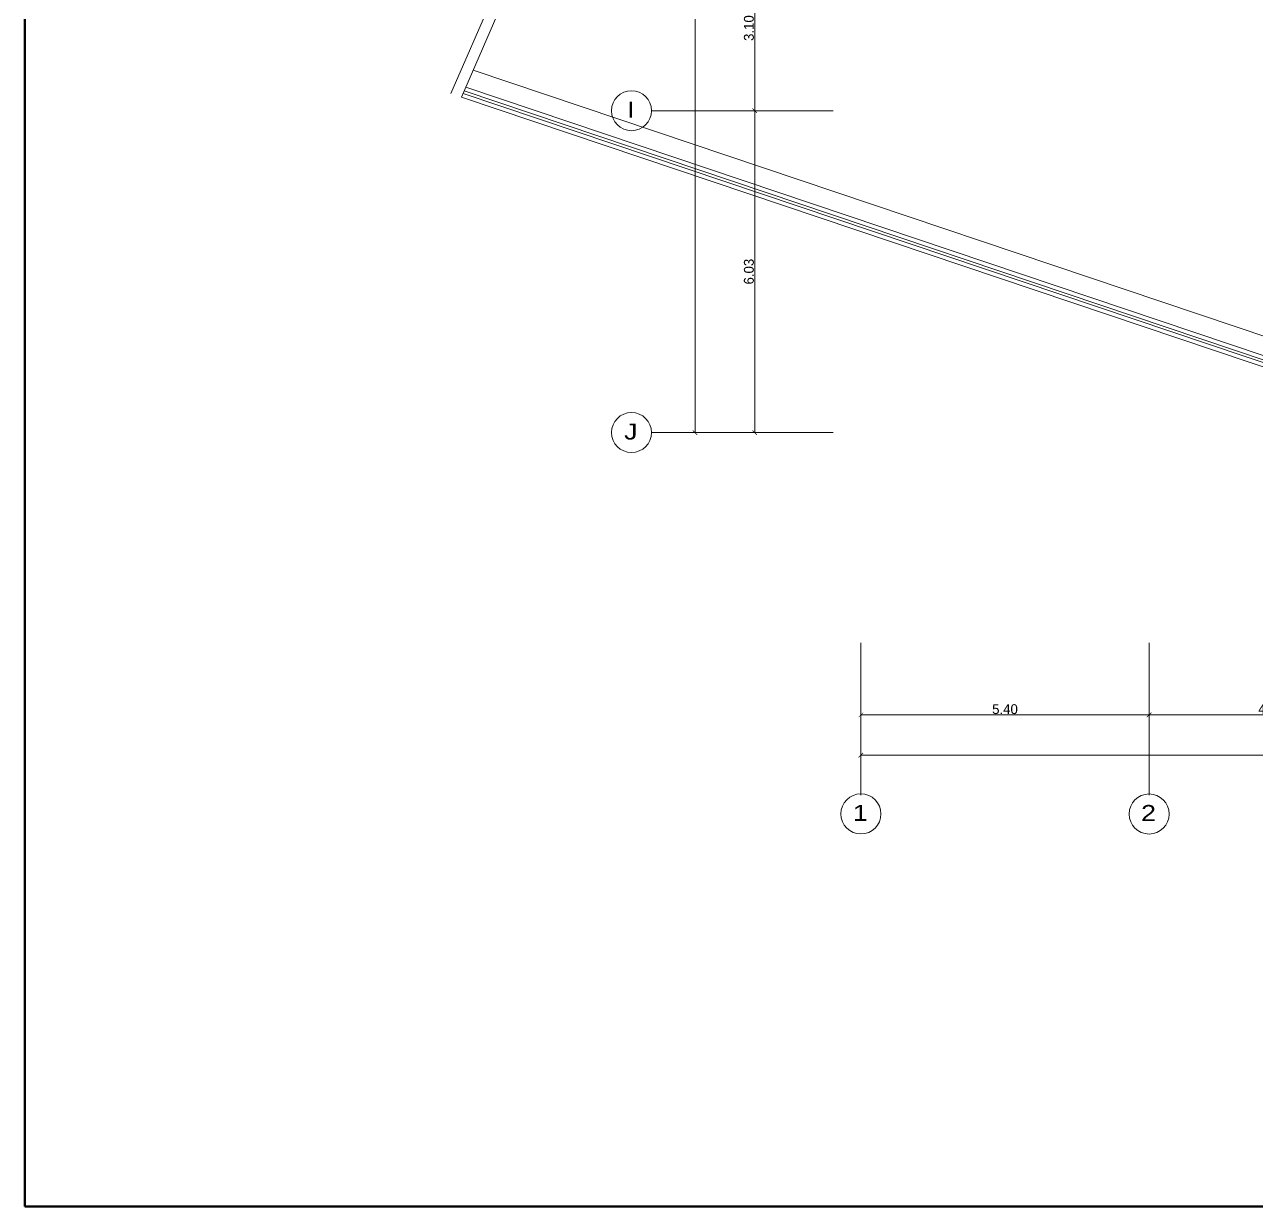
# Model space of a CAD drawing. Header units: millimetres. Extents: x 174 to 282, y -3 to 63.
# Drawn here: x 174.46 to 197.56, y -3.4 to 18.74 of the extents above; entities that cross this region are included whole.
import ezdxf
from ezdxf.enums import TextEntityAlignment as Align

# ---------------------------------------------------------------- set-up
doc = ezdxf.new("R2010")
doc.units = ezdxf.units.MM
doc.header["$LTSCALE"] = 0.005
doc.header["$MEASUREMENT"] = 0
for name, color, linetype, lineweight in [('cotas', 1, 'Continuous', 15), ('EJES-REALES', 11, 'Continuous', 5), ('F', 9, 'Continuous', 100), ('muebles', 2, 'Continuous', 20)]:
    doc.layers.add(name, color=color, linetype=linetype, lineweight=lineweight)
doc.styles.get("Standard").update_dxf_attribs({"font": 'ERASMD.TTF', "height": 0.185})
doc.dimstyles.get("Standard").update_dxf_attribs({"dimtxt": 0.15, "dimasz": 0.085, "dimexe": 0.07, "dimexo": 0.4, "dimgap": 0.015, "dimtad": 1, "dimzin": 1, "dimdsep": 46, "dimtxsty": 'Standard', "dimblk": 'ARCHTICK', "dimcen": 0, "dimclrd": 256, "dimclre": 256, "dimclrt": 2, "dimadec": 0, "dimazin": 0, "dimtfac": 1, "dimtix": 1, "dimtmove": 0, "dimatfit": 0, "dimfxl": 1, "dimlwd": -1, "dimlwe": -1, "dimarcsym": 0})

# ---------------------------------------------------------------- blocks, each defined once
blk = doc.blocks.new('_ArchTick')
at = {"color": 0, "linetype": 'ByBlock', "const_width": 0.15}
blk.add_lwpolyline([(-0.5, -0.5), (0.5, 0.5)], dxfattribs=at)
blk = doc.blocks.new('*D147')
at = {"layer": 'cotas', "transparency": 16777216}
for p, q in [((187.944, 20.22), (188.071, 20.22)), ((188.141, 20.22), (188.141, 17.125)), ((187.944, 17.125), (188.071, 17.125))]:
    blk.add_line(p, q, dxfattribs=at)
at = {"layer": 'Defpoints', "color": 0, "transparency": 16777216}
for p in [(188.344, 20.22), (188.141, 17.125), (188.344, 17.125)]:
    blk.add_point(p, dxfattribs=at)
at = {"layer": 'cotas', "transparency": 16777216, "xscale": 0.085, "yscale": 0.085, "zscale": 0.085}
for p, rotation in [((188.141, 20.22), 90), ((188.141, 17.125), 270)]:
    blk.add_blockref('_ArchTick', p, dxfattribs=dict(at, rotation=rotation))
at = {"layer": 'cotas', "color": 2, "transparency": 16777216, "insert": (188.033, 18.673), "char_height": 0.185, "attachment_point": 5, "rotation": 90}
blk.add_mtext('3.10', dxfattribs=at)
blk = doc.blocks.new('*D148')
at = {"layer": 'cotas', "transparency": 16777216}
for p, q in [((187.944, 17.125), (188.071, 17.125)), ((188.141, 17.125), (188.141, 11.095)), ((187.944, 11.095), (188.071, 11.095))]:
    blk.add_line(p, q, dxfattribs=at)
at = {"layer": 'Defpoints', "color": 0, "transparency": 16777216}
for p in [(188.344, 17.125), (188.141, 11.095), (188.344, 11.095)]:
    blk.add_point(p, dxfattribs=at)
at = {"layer": 'cotas', "transparency": 16777216, "xscale": 0.085, "yscale": 0.085, "zscale": 0.085}
for p, rotation in [((188.141, 17.125), 90), ((188.141, 11.095), 270)]:
    blk.add_blockref('_ArchTick', p, dxfattribs=dict(at, rotation=rotation))
at = {"layer": 'cotas', "color": 2, "transparency": 16777216, "insert": (188.033, 14.11), "char_height": 0.185, "attachment_point": 5, "rotation": 90}
blk.add_mtext('6.03', dxfattribs=at)
blk = doc.blocks.new('*D149')
at = {"layer": 'cotas', "transparency": 16777216}
for p, q in [((190.131, 5.928), (190.131, 5.734)), ((190.131, 5.804), (195.531, 5.804)), ((195.531, 5.928), (195.531, 5.734))]:
    blk.add_line(p, q, dxfattribs=at)
at = {"layer": 'Defpoints', "color": 0, "transparency": 16777216}
for p in [(190.131, 6.328), (195.531, 6.328), (195.531, 5.804)]:
    blk.add_point(p, dxfattribs=at)
at = {"layer": 'cotas', "transparency": 16777216, "xscale": 0.085, "yscale": 0.085, "zscale": 0.085, "rotation": 180}
blk.add_blockref('_ArchTick', (190.131, 5.804), dxfattribs=at)
at = {"layer": 'cotas', "transparency": 16777216, "xscale": 0.085, "yscale": 0.085, "zscale": 0.085}
blk.add_blockref('_ArchTick', (195.531, 5.804), dxfattribs=at)
at = {"layer": 'cotas', "color": 2, "transparency": 16777216, "insert": (192.831, 5.912), "char_height": 0.185, "attachment_point": 5}
blk.add_mtext('5.40', dxfattribs=at)
blk = doc.blocks.new('*D150')
at = {"layer": 'cotas', "transparency": 16777216}
for p, q in [((195.531, 5.928), (195.531, 5.734)), ((195.531, 5.804), (200.101, 5.804)), ((200.101, 5.951), (200.101, 5.734))]:
    blk.add_line(p, q, dxfattribs=at)
at = {"layer": 'Defpoints', "color": 0, "transparency": 16777216}
for p in [(195.531, 6.328), (200.101, 6.351), (200.101, 5.804)]:
    blk.add_point(p, dxfattribs=at)
at = {"layer": 'cotas', "transparency": 16777216, "xscale": 0.085, "yscale": 0.085, "zscale": 0.085, "rotation": 180}
blk.add_blockref('_ArchTick', (195.531, 5.804), dxfattribs=at)
at = {"layer": 'cotas', "transparency": 16777216, "xscale": 0.085, "yscale": 0.085, "zscale": 0.085}
blk.add_blockref('_ArchTick', (200.101, 5.804), dxfattribs=at)
at = {"layer": 'cotas', "color": 2, "transparency": 16777216, "insert": (197.816, 5.912), "char_height": 0.185, "attachment_point": 5}
blk.add_mtext('4.57', dxfattribs=at)
blk = doc.blocks.new('*D159')
at = {"layer": 'cotas', "transparency": 16777216}
for p, q in [((190.131, 5.049), (223.841, 5.049)), ((190.131, 4.699), (190.131, 4.979)), ((223.841, 4.699), (223.841, 4.979))]:
    blk.add_line(p, q, dxfattribs=at)
at = {"layer": 'Defpoints', "color": 0, "transparency": 16777216}
for p in [(190.131, 5.099), (223.841, 5.099), (223.841, 5.049)]:
    blk.add_point(p, dxfattribs=at)
at = {"layer": 'cotas', "transparency": 16777216, "xscale": 0.085, "yscale": 0.085, "zscale": 0.085, "rotation": 180}
blk.add_blockref('_ArchTick', (190.131, 5.049), dxfattribs=at)
at = {"layer": 'cotas', "transparency": 16777216, "xscale": 0.085, "yscale": 0.085, "zscale": 0.085}
blk.add_blockref('_ArchTick', (223.841, 5.049), dxfattribs=at)
at = {"layer": 'cotas', "color": 2, "transparency": 16777216, "insert": (206.986, 5.157), "char_height": 0.185, "attachment_point": 5}
blk.add_mtext('33.71', dxfattribs=at)
blk = doc.blocks.new('*D160')
at = {"layer": 'cotas', "transparency": 16777216}
for p, q in [((187.023, 52.021), (187.023, 11.095)), ((187.188, 52.021), (187.093, 52.021)), ((187.188, 11.095), (187.093, 11.095))]:
    blk.add_line(p, q, dxfattribs=at)
at = {"layer": 'Defpoints', "color": 0, "transparency": 16777216}
for p in [(186.788, 52.021), (186.788, 11.095), (187.023, 11.095)]:
    blk.add_point(p, dxfattribs=at)
at = {"layer": 'cotas', "transparency": 16777216, "xscale": 0.085, "yscale": 0.085, "zscale": 0.085}
for p, rotation in [((187.023, 52.021), 90), ((187.023, 11.095), 270)]:
    blk.add_blockref('_ArchTick', p, dxfattribs=dict(at, rotation=rotation))
at = {"layer": 'cotas', "color": 2, "transparency": 16777216, "insert": (186.916, 31.558), "char_height": 0.185, "attachment_point": 5, "rotation": 90}
blk.add_mtext('40.93', dxfattribs=at)

msp = doc.modelspace()

# ---------------------------------------------------------------- linework, layer by layer
at = {"layer": 'EJES-REALES', "ltscale": 3}
for p, q in [((189.609, 17.125), (186.208, 17.125)), ((189.609, 11.095), (186.208, 11.095)), ((190.131, 7.156), (190.131, 4.302)), ((195.531, 7.154), (195.531, 4.3))]:
    msp.add_line(p, q, dxfattribs=at)
at = {"layer": 'EJES-REALES'}
for centre in [(185.833, 17.125), (185.833, 11.095), (190.131, 3.95), (195.531, 3.948)]:
    msp.add_circle(centre, 0.375, dxfattribs=at)
at = {"layer": 'F'}
msp.add_lwpolyline([(174.464, -3.403), (270.464, -3.403), (270.464, 62.597), (174.464, 62.597)], close=True, dxfattribs=at)
at = {"layer": 'muebles'}
for p, q in [((200.075, 57.974), (182.449, 17.447)), ((200.282, 57.955), (182.647, 17.38))]:
    msp.add_line(p, q, dxfattribs=at)
for points in [[(182.867, 17.887), (201.207, 11.716), (202.033, 9.475), (218.944, 3.989), (218.944, 3.621)], [(182.727, 17.564), (200.937, 11.438), (201.764, 9.195), (216.859, 4.297)], [(182.647, 17.38), (200.782, 11.279), (201.61, 9.035), (216.68, 4.145)], [(182.677, 17.449), (200.84, 11.339), (201.667, 9.095), (216.729, 4.208)], [(182.697, 17.495), (200.879, 11.378), (201.706, 9.135), (216.771, 4.247)]]:
    msp.add_lwpolyline(points, dxfattribs=at)

# ---------------------------------------------------------------- texts
at = {"layer": 'EJES-REALES', "width": 1.25}
for s, p in [('I', (185.821, 16.994)), ('J', (185.821, 10.964)), ('1', (190.12, 3.819)), ('2', (195.52, 3.817))]:
    msp.add_text(s, height=0.3, dxfattribs=at).set_placement(p, align=Align.CENTER)

# ---------------------------------------------------------------- dimensions: what is measured, and where the dimension line sits
at = {"layer": 'cotas'}
dim = msp.add_linear_dim(base=(187.023, 11.095), p1=(186.788, 52.021), p2=(186.788, 11.095), angle=90, dimstyle='Standard', dxfattribs=at)
dim.commit()
dim.dimension.update_dxf_attribs({"geometry": '*D160', "text_midpoint": (186.916, 31.558)})
for base, p1, p2, picture, middle in [((188.140623684, 17.125364471), (188.344327755, 20.220364471), (188.344327755, 17.125364471), '*D147', (188.033123684, 18.672864471)), ((188.141, 11.095), (188.344, 17.125), (188.344, 11.095), '*D148', (188.033, 14.11))]:
    dim = msp.add_linear_dim(base=base, p1=p1, p2=p2, angle=90, dimstyle='Standard', override={"dimtmove": 1}, dxfattribs=at)
    dim.commit()
    dim.dimension.update_dxf_attribs({"geometry": picture, "text_midpoint": middle})
for base, p1, p2, picture, middle in [((195.531, 5.804), (190.131, 6.328), (195.531, 6.328), '*D149', (192.831, 5.912)), ((223.841, 5.049), (190.131, 5.099), (223.841, 5.099), '*D159', (206.986, 5.157))]:
    dim = msp.add_linear_dim(base=base, p1=p1, p2=p2, dimstyle='Standard', dxfattribs=at)
    dim.commit()
    dim.dimension.update_dxf_attribs({"geometry": picture, "text_midpoint": middle})
dim = msp.add_linear_dim(base=(200.101, 5.804), p1=(195.531, 6.328), p2=(200.101, 6.351), dimstyle='Standard', override={"dimtmove": 1}, dxfattribs=at)
dim.commit()
dim.dimension.update_dxf_attribs({"geometry": '*D150', "text_midpoint": (197.816, 5.912)})

doc.saveas('drawing.dxf')
